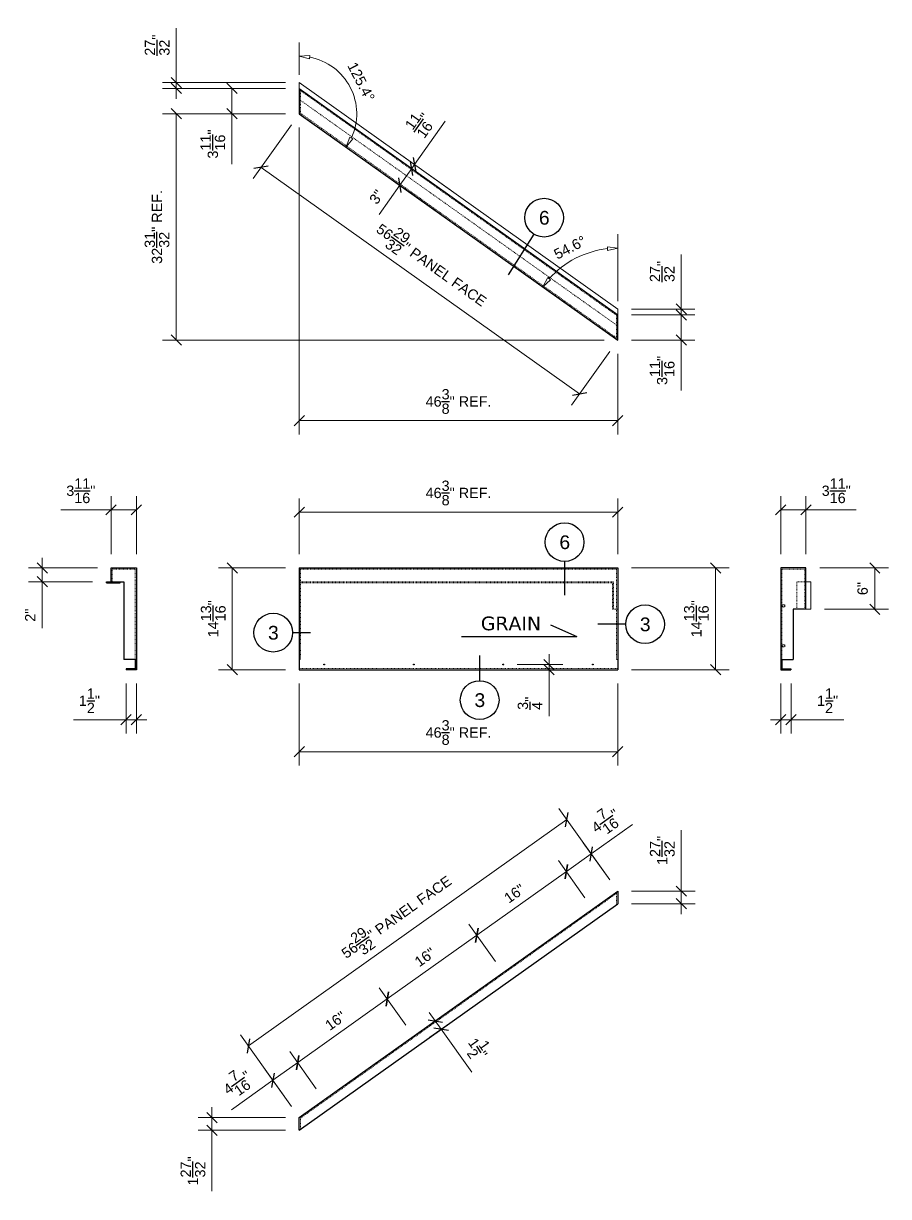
# Model space of a CAD drawing. Header units: inches. Extents: x -31 to 160, y -29 to 435.
# Drawn here: x -31.4 to 94.6, y 264.7 to 435.5 of the extents above; entities that cross this region are included whole.
import ezdxf

# ---------------------------------------------------------------- set-up
doc = ezdxf.new("R2010")
doc.units = ezdxf.units.IN
doc.header["$MEASUREMENT"] = 0
doc.linetypes.add('HIDDEN', pattern=[0.375, 0.25, -0.125])
for name, color, linetype in [('CUT', 7, 'Continuous'), ('DIMS', 1, 'Continuous'), ('HOLES', 6, 'Continuous'), ('WEEPS', 3, 'HIDDEN')]:
    doc.layers.add(name, color=color, linetype=linetype)
doc.layers.add('ELEVATION', color=8, linetype='Continuous', lineweight=9)
doc.layers.add('HIDDEN', color=8, linetype='HIDDEN', lineweight=9)
doc.styles.add('DETAIL', font='verdana.ttf')
doc.styles.get("Standard").update_dxf_attribs({"font": 'arial.ttf'})
doc.dimstyles.new('16$0', dxfattribs={"dimtxt": 1.5, "dimasz": 1.5, "dimexe": 2, "dimexo": 2, "dimgap": 1, "dimtad": 1, "dimdec": 5, "dimzin": 3, "dimdsep": 46, "dimlunit": 5, "dimtxsty": 'Standard', "dimblk": 'OBLIQUE', "dimcen": 0.0625, "dimadec": 3, "dimazin": 0, "dimtfac": 1, "dimtdec": 5, "dimtmove": 0, "dimatfit": 3, "dimfxl": 0.0625, "dimtolj": 1, "dimtzin": 0, "dimlwd": 9, "dimlwe": 9, "dimarcsym": 0})
doc.dimstyles.new('16$2', dxfattribs={"dimtxt": 1.5, "dimasz": 1.5, "dimexe": 2, "dimexo": 2, "dimgap": 1, "dimtad": 1, "dimdec": 5, "dimzin": 3, "dimdsep": 46, "dimlunit": 4, "dimtxsty": 'Standard', "dimblk": 'CLOSEDBLANK', "dimcen": 0.0625, "dimadec": 3, "dimazin": 0, "dimtfac": 1, "dimtdec": 5, "dimtmove": 0, "dimatfit": 3, "dimfxl": 0.0625, "dimtolj": 1, "dimtzin": 0, "dimlwd": 9, "dimlwe": 9, "dimarcsym": 0})

# ---------------------------------------------------------------- blocks, each defined once
blk = doc.blocks.new('_OBLIQUE')
at = {"color": 0, "linetype": 'ByBlock', "ltscale": 0.25}
blk.add_line((-0.5, -0.5), (0.5, 0.5), dxfattribs=at)
blk = doc.blocks.new('*D36')
at = {"layer": 'Defpoints', "color": 0, "ltscale": 0.25, "transparency": 16777216}
for p in [(8.76, 422.33, 0), (55.14, 389.36, 0), (49.57, 381.54)]:
    blk.add_point(p, dxfattribs=at)
at = {"layer": 'DIMS', "color": 0, "lineweight": 9, "ltscale": 0.25, "transparency": 16777216}
for p, q in [((7.6, 420.7), (2.04, 412.88)), ((3.2, 414.51), (49.57, 381.54)), ((53.98, 387.73), (48.42, 379.91))]:
    blk.add_line(p, q, dxfattribs=at)
at = {"layer": 'DIMS', "color": 0, "lineweight": 9, "ltscale": 0.25, "transparency": 16777216, "xscale": 1.5, "yscale": 1.5, "zscale": 1.5}
for p, rotation in [((3.2, 414.51), 144.5868214411797), ((49.57, 381.54), 324.5868214411797)]:
    blk.add_blockref('_OBLIQUE', p, dxfattribs=dict(at, rotation=rotation))
at = {"layer": 'DIMS', "color": 0, "ltscale": 0.25, "transparency": 16777216, "insert": (28.01, 400.3), "char_height": 1.5, "attachment_point": 5, "rotation": 324.5868}
blk.add_mtext('\\A1;56{\\H1x;\\S29/32;}" PANEL FACE', dxfattribs=at)
blk = doc.blocks.new('_ClosedBlank')
at = {"color": 0, "linetype": 'ByBlock', "lineweight": -2}
for p, q in [((-1, 0.17), (0, 0)), ((-1, 0.17), (-1, -0.17)), ((0, 0), (-1, -0.17))]:
    blk.add_line(p, q, dxfattribs=at)
blk = doc.blocks.new('*D37')
at = {"layer": 'Defpoints', "color": 0, "ltscale": 0.25, "transparency": 16777216}
for p in [(8.76, 422.33, 0), (50.95, 402.1), (55.14, 393.04, 0), (55.14, 389.36, 0), (55.14, 389.36, 0)]:
    blk.add_point(p, dxfattribs=at)
at = {"layer": 'DIMS', "color": 0, "lineweight": 9, "ltscale": 0.25, "transparency": 16777216}
blk.add_line((55.14, 395.04), (55.14, 404.77), dxfattribs=at)
blk.add_arc((55.14, 389.36), 13.41, 96.4111, 138.1757, dxfattribs=at)
at = {"layer": 'DIMS', "color": 0, "lineweight": 9, "ltscale": 0.25, "transparency": 16777216, "xscale": 1.5, "yscale": 1.5, "zscale": 1.5}
for p, rotation in [((55.14, 402.77), 3.205563266660864), ((44.21, 397.13), 231.3812581746888)]:
    blk.add_blockref('_ClosedBlank', p, dxfattribs=dict(at, rotation=rotation))
at = {"layer": 'DIMS', "color": 0, "ltscale": 0.25, "transparency": 16777216, "insert": (48.18, 402.85), "char_height": 1.5, "attachment_point": 5, "rotation": 27.2934}
blk.add_mtext('\\A1;54.6°', dxfattribs=at)
blk = doc.blocks.new('*D38')
at = {"layer": 'Defpoints', "color": 0, "ltscale": 0.25, "transparency": 16777216}
for p in [(8.76, 426.01, 0), (8.76, 422.33, 0), (8.76, 422.33, 0), (17.07, 423.26), (55.14, 389.36, 0)]:
    blk.add_point(p, dxfattribs=at)
at = {"layer": 'DIMS', "color": 0, "lineweight": 9, "ltscale": 0.25, "transparency": 16777216}
blk.add_line((8.76, 428.01), (8.76, 432.7), dxfattribs=at)
blk.add_arc((8.76, 422.33), 8.36, 334.8764, 79.7105, dxfattribs=at)
at = {"layer": 'DIMS', "color": 0, "lineweight": 9, "ltscale": 0.25, "transparency": 16777216, "xscale": 1.5, "yscale": 1.5, "zscale": 1.5}
for p, rotation in [((8.76, 430.7), 174.8552298185625), ((15.58, 417.49), 239.7315916226171)]:
    blk.add_blockref('_ClosedBlank', p, dxfattribs=dict(at, rotation=rotation))
at = {"layer": 'DIMS', "color": 0, "ltscale": 0.25, "transparency": 16777216, "insert": (17.76, 426.98), "char_height": 1.5, "attachment_point": 5, "rotation": 297.2934}
blk.add_mtext('\\A1;125.4°', dxfattribs=at)
blk = doc.blocks.new('*D39')
at = {"layer": 'Defpoints', "color": 0, "ltscale": 0.25, "transparency": 16777216}
for p in [(23.39, 411.93), (31.95, 409.53, 0), (30.21, 407.08, 0)]:
    blk.add_point(p, dxfattribs=at)
at = {"layer": 'DIMS', "color": 0, "lineweight": 9, "ltscale": 0.25, "transparency": 16777216}
for p, q in [((30.32, 410.69), (23.5, 415.53)), ((25.13, 414.37), (23.39, 411.93)), ((23.39, 411.93), (20.37, 407.67)), ((28.58, 408.24), (21.76, 413.09))]:
    blk.add_line(p, q, dxfattribs=at)
at = {"layer": 'DIMS', "color": 0, "lineweight": 9, "ltscale": 0.25, "transparency": 16777216, "xscale": 1.5, "yscale": 1.5, "zscale": 1.5}
for p, rotation in [((25.13, 414.37), 54.58682144113445), ((23.39, 411.93), 234.5868214411344)]:
    blk.add_blockref('_OBLIQUE', p, dxfattribs=dict(at, rotation=rotation))
at = {"layer": 'DIMS', "color": 0, "ltscale": 0.25, "transparency": 16777216, "insert": (20.01, 410.21), "char_height": 1.5, "attachment_point": 5, "rotation": 54.5868}
blk.add_mtext('\\A1;3"', dxfattribs=at)
blk = doc.blocks.new('*D40')
at = {"layer": 'Defpoints', "color": 0, "ltscale": 0.25, "transparency": 16777216}
for p in [(25.53, 414.93), (32.35, 410.09, 0), (31.95, 409.53, 0)]:
    blk.add_point(p, dxfattribs=at)
at = {"layer": 'DIMS', "color": 0, "lineweight": 9, "ltscale": 0.25, "transparency": 16777216}
for p, q in [((25.53, 414.93), (30.02, 421.25)), ((30.32, 410.69), (23.5, 415.53)), ((30.72, 411.25), (23.9, 416.09)), ((25.13, 414.37), (24.26, 413.15)), ((25.13, 414.37), (25.53, 414.93))]:
    blk.add_line(p, q, dxfattribs=at)
at = {"layer": 'DIMS', "color": 0, "lineweight": 9, "ltscale": 0.25, "transparency": 16777216, "xscale": 1.5, "yscale": 1.5, "zscale": 1.5}
for p, rotation in [((25.13, 414.37), 54.58682144144084), ((25.53, 414.93), 234.5868214414409)]:
    blk.add_blockref('_OBLIQUE', p, dxfattribs=dict(at, rotation=rotation))
at = {"layer": 'DIMS', "color": 0, "ltscale": 0.25, "transparency": 16777216, "insert": (26.39, 420.92), "char_height": 1.5, "attachment_point": 5, "rotation": 54.5868}
blk.add_mtext('\\A1;{\\H1x;\\S11/16;}"', dxfattribs=at)
blk = doc.blocks.new('*D41')
at = {"layer": 'Defpoints', "color": 0, "ltscale": 0.25, "transparency": 16777216}
for p in [(55.14, 393.04, 0), (55.14, 389.36, 0), (64.38, 389.36)]:
    blk.add_point(p, dxfattribs=at)
at = {"layer": 'DIMS', "color": 0, "lineweight": 9, "ltscale": 0.25, "transparency": 16777216}
for p, q in [((57.14, 393.04), (66.38, 393.04)), ((64.38, 393.04), (64.38, 389.36)), ((57.14, 389.36), (66.38, 389.36)), ((64.38, 389.36), (64.38, 382.03))]:
    blk.add_line(p, q, dxfattribs=at)
at = {"layer": 'DIMS', "color": 0, "lineweight": 9, "ltscale": 0.25, "transparency": 16777216, "xscale": 1.5, "yscale": 1.5, "zscale": 1.5}
for p, rotation in [((64.38, 393.04), 90), ((64.38, 389.36), 270)]:
    blk.add_blockref('_OBLIQUE', p, dxfattribs=dict(at, rotation=rotation))
at = {"layer": 'DIMS', "color": 0, "ltscale": 0.25, "transparency": 16777216, "insert": (61.6, 384.95), "char_height": 1.5, "attachment_point": 5, "rotation": 90}
blk.add_mtext('\\A1;3{\\H1x;\\S11/16;}"', dxfattribs=at)
blk = doc.blocks.new('*D42')
at = {"layer": 'Defpoints', "color": 0, "ltscale": 0.25, "transparency": 16777216}
for p in [(55.14, 393.89, 0), (55.14, 393.04, 0), (64.38, 393.89)]:
    blk.add_point(p, dxfattribs=at)
at = {"layer": 'DIMS', "color": 0, "lineweight": 9, "ltscale": 0.25, "transparency": 16777216}
for p, q in [((64.38, 393.89), (64.38, 401.81)), ((57.14, 393.89), (66.38, 393.89)), ((57.14, 393.04), (66.38, 393.04)), ((64.38, 393.04), (64.38, 393.89)), ((64.38, 393.04), (64.38, 391.54))]:
    blk.add_line(p, q, dxfattribs=at)
at = {"layer": 'DIMS', "color": 0, "lineweight": 9, "ltscale": 0.25, "transparency": 16777216, "xscale": 1.5, "yscale": 1.5, "zscale": 1.5}
for p, rotation in [((64.38, 393.89), 270), ((64.38, 393.04), 90)]:
    blk.add_blockref('_OBLIQUE', p, dxfattribs=dict(at, rotation=rotation))
at = {"layer": 'DIMS', "color": 0, "ltscale": 0.25, "transparency": 16777216, "insert": (61.61, 399.35), "char_height": 1.5, "attachment_point": 5, "rotation": 90}
blk.add_mtext('\\A1;{\\H1x;\\S27/32;}"', dxfattribs=at)
blk = doc.blocks.new('*D43')
at = {"layer": 'Defpoints', "color": 0, "ltscale": 0.25, "transparency": 16777216}
for p in [(8.76, 422.33, 0), (55.14, 389.36, 0), (55.14, 377.64)]:
    blk.add_point(p, dxfattribs=at)
at = {"layer": 'DIMS', "color": 0, "lineweight": 9, "ltscale": 0.25, "transparency": 16777216}
for p, q in [((8.76, 420.33), (8.76, 375.64)), ((55.14, 387.36), (55.14, 375.64)), ((8.76, 377.64), (55.14, 377.64))]:
    blk.add_line(p, q, dxfattribs=at)
at = {"layer": 'DIMS', "color": 0, "lineweight": 9, "ltscale": 0.25, "transparency": 16777216, "xscale": 1.5, "yscale": 1.5, "zscale": 1.5, "rotation": 180}
blk.add_blockref('_OBLIQUE', (8.76, 377.64), dxfattribs=at)
at = {"layer": 'DIMS', "color": 0, "lineweight": 9, "ltscale": 0.25, "transparency": 16777216, "xscale": 1.5, "yscale": 1.5, "zscale": 1.5}
blk.add_blockref('_OBLIQUE', (55.14, 377.64), dxfattribs=at)
at = {"layer": 'DIMS', "color": 0, "ltscale": 0.25, "transparency": 16777216, "insert": (31.95, 380.43), "char_height": 1.5, "attachment_point": 5}
blk.add_mtext('\\A1;46{\\H1x;\\S3/8;}" REF.', dxfattribs=at)
blk = doc.blocks.new('*D44')
at = {"layer": 'Defpoints', "color": 0, "ltscale": 0.25, "transparency": 16777216}
for p in [(8.76, 426.01, 0), (-1.06, 422.33), (8.76, 422.33, 0)]:
    blk.add_point(p, dxfattribs=at)
at = {"layer": 'DIMS', "color": 0, "lineweight": 9, "ltscale": 0.25, "transparency": 16777216}
for p, q in [((6.76, 426.01), (-3.06, 426.01)), ((-1.06, 426.01), (-1.06, 422.33)), ((6.76, 422.33), (-3.06, 422.33)), ((-1.06, 422.33), (-1.06, 415))]:
    blk.add_line(p, q, dxfattribs=at)
at = {"layer": 'DIMS', "color": 0, "lineweight": 9, "ltscale": 0.25, "transparency": 16777216, "xscale": 1.5, "yscale": 1.5, "zscale": 1.5}
for p, rotation in [((-1.06, 426.01), 90), ((-1.06, 422.33), 270)]:
    blk.add_blockref('_OBLIQUE', p, dxfattribs=dict(at, rotation=rotation))
at = {"layer": 'DIMS', "color": 0, "ltscale": 0.25, "transparency": 16777216, "insert": (-3.84, 417.92), "char_height": 1.5, "attachment_point": 5, "rotation": 90}
blk.add_mtext('\\A1;3{\\H1x;\\S11/16;}"', dxfattribs=at)
blk = doc.blocks.new('*D45')
at = {"layer": 'Defpoints', "color": 0, "ltscale": 0.25, "transparency": 16777216}
for p in [(-9.17, 426.86), (8.76, 426.86, 0), (8.76, 426.01, 0)]:
    blk.add_point(p, dxfattribs=at)
at = {"layer": 'DIMS', "color": 0, "lineweight": 9, "ltscale": 0.25, "transparency": 16777216}
for p, q in [((-9.17, 426.86), (-9.17, 434.78)), ((6.76, 426.86), (-11.17, 426.86)), ((6.76, 426.01), (-11.17, 426.01)), ((-9.17, 426.01), (-9.17, 426.86)), ((-9.17, 426.01), (-9.17, 424.51))]:
    blk.add_line(p, q, dxfattribs=at)
at = {"layer": 'DIMS', "color": 0, "lineweight": 9, "ltscale": 0.25, "transparency": 16777216, "xscale": 1.5, "yscale": 1.5, "zscale": 1.5}
for p, rotation in [((-9.17, 426.86), 270), ((-9.17, 426.01), 90)]:
    blk.add_blockref('_OBLIQUE', p, dxfattribs=dict(at, rotation=rotation))
at = {"layer": 'DIMS', "color": 0, "ltscale": 0.25, "transparency": 16777216, "insert": (-11.94, 432.32), "char_height": 1.5, "attachment_point": 5, "rotation": 90}
blk.add_mtext('\\A1;{\\H1x;\\S27/32;}"', dxfattribs=at)
blk = doc.blocks.new('*D46')
at = {"layer": 'Defpoints', "color": 0, "ltscale": 0.25, "transparency": 16777216}
for p in [(8.76, 422.33, 0), (-9.17, 389.36), (55.14, 389.36, 0)]:
    blk.add_point(p, dxfattribs=at)
at = {"layer": 'DIMS', "color": 0, "lineweight": 9, "ltscale": 0.25, "transparency": 16777216}
for p, q in [((6.76, 422.33), (-11.17, 422.33)), ((-9.17, 422.33), (-9.17, 389.36)), ((53.14, 389.36), (-11.17, 389.36))]:
    blk.add_line(p, q, dxfattribs=at)
at = {"layer": 'DIMS', "color": 0, "lineweight": 9, "ltscale": 0.25, "transparency": 16777216, "xscale": 1.5, "yscale": 1.5, "zscale": 1.5}
for p, rotation in [((-9.17, 422.33), 90), ((-9.17, 389.36), 270)]:
    blk.add_blockref('_OBLIQUE', p, dxfattribs=dict(at, rotation=rotation))
at = {"layer": 'DIMS', "color": 0, "ltscale": 0.25, "transparency": 16777216, "insert": (-11.97, 405.85), "char_height": 1.5, "attachment_point": 5, "rotation": 90}
blk.add_mtext('\\A1;32{\\H1x;\\S31/32;}" REF.', dxfattribs=at)
blk = doc.blocks.new('*D47')
at = {"layer": 'Defpoints', "color": 0, "ltscale": 0.25, "transparency": 16777216}
for p in [(8.76, 356.18), (-1, 341.37), (8.76, 341.37, 0)]:
    blk.add_point(p, dxfattribs=at)
at = {"layer": 'DIMS', "color": 0, "lineweight": 9, "ltscale": 0.25, "transparency": 16777216}
for p, q in [((6.76, 356.18), (-3, 356.18)), ((-1, 356.18), (-1, 341.37)), ((6.76, 341.37), (-3, 341.37))]:
    blk.add_line(p, q, dxfattribs=at)
at = {"layer": 'DIMS', "color": 0, "lineweight": 9, "ltscale": 0.25, "transparency": 16777216, "xscale": 1.5, "yscale": 1.5, "zscale": 1.5}
for p, rotation in [((-1, 356.18), 90), ((-1, 341.37), 270)]:
    blk.add_blockref('_OBLIQUE', p, dxfattribs=dict(at, rotation=rotation))
at = {"layer": 'DIMS', "color": 0, "ltscale": 0.25, "transparency": 16777216, "insert": (-3.78, 348.78), "char_height": 1.5, "attachment_point": 5, "rotation": 90}
blk.add_mtext('\\A1;14{\\H1x;\\S13/16;}"', dxfattribs=at)
blk = doc.blocks.new('*D48')
at = {"layer": 'Defpoints', "color": 0, "ltscale": 0.25, "transparency": 16777216}
for p in [(55.14, 364.31), (8.76, 356.18), (55.14, 356.18)]:
    blk.add_point(p, dxfattribs=at)
at = {"layer": 'DIMS', "color": 0, "lineweight": 9, "ltscale": 0.25, "transparency": 16777216}
for p, q in [((8.76, 358.18), (8.76, 366.31)), ((55.14, 358.18), (55.14, 366.31)), ((8.76, 364.31), (55.14, 364.31))]:
    blk.add_line(p, q, dxfattribs=at)
at = {"layer": 'DIMS', "color": 0, "lineweight": 9, "ltscale": 0.25, "transparency": 16777216, "xscale": 1.5, "yscale": 1.5, "zscale": 1.5, "rotation": 180}
blk.add_blockref('_OBLIQUE', (8.76, 364.31), dxfattribs=at)
at = {"layer": 'DIMS', "color": 0, "lineweight": 9, "ltscale": 0.25, "transparency": 16777216, "xscale": 1.5, "yscale": 1.5, "zscale": 1.5}
blk.add_blockref('_OBLIQUE', (55.14, 364.31), dxfattribs=at)
at = {"layer": 'DIMS', "color": 0, "ltscale": 0.25, "transparency": 16777216, "insert": (31.95, 367.11), "char_height": 1.5, "attachment_point": 5}
blk.add_mtext('\\A1;46{\\H1x;\\S3/8;}" REF.', dxfattribs=at)
blk = doc.blocks.new('*D49')
at = {"layer": 'Defpoints', "color": 0, "ltscale": 0.25, "transparency": 16777216}
for p in [(8.76, 341.37, 0), (55.14, 341.37), (55.14, 329.43)]:
    blk.add_point(p, dxfattribs=at)
at = {"layer": 'DIMS', "color": 0, "lineweight": 9, "ltscale": 0.25, "transparency": 16777216}
for p, q in [((8.76, 339.37), (8.76, 327.43)), ((55.14, 339.37), (55.14, 327.43)), ((8.76, 329.43), (55.14, 329.43))]:
    blk.add_line(p, q, dxfattribs=at)
at = {"layer": 'DIMS', "color": 0, "lineweight": 9, "ltscale": 0.25, "transparency": 16777216, "xscale": 1.5, "yscale": 1.5, "zscale": 1.5, "rotation": 180}
blk.add_blockref('_OBLIQUE', (8.76, 329.43), dxfattribs=at)
at = {"layer": 'DIMS', "color": 0, "lineweight": 9, "ltscale": 0.25, "transparency": 16777216, "xscale": 1.5, "yscale": 1.5, "zscale": 1.5}
blk.add_blockref('_OBLIQUE', (55.14, 329.43), dxfattribs=at)
at = {"layer": 'DIMS', "color": 0, "ltscale": 0.25, "transparency": 16777216, "insert": (31.95, 332.22), "char_height": 1.5, "attachment_point": 5}
blk.add_mtext('\\A1;46{\\H1x;\\S3/8;}" REF.', dxfattribs=at)
blk = doc.blocks.new('*D50')
at = {"layer": 'Defpoints', "color": 0, "ltscale": 0.25, "transparency": 16777216}
for p in [(55.14, 356.18), (55.14, 341.37), (69.38, 341.37)]:
    blk.add_point(p, dxfattribs=at)
at = {"layer": 'DIMS', "color": 0, "lineweight": 9, "ltscale": 0.25, "transparency": 16777216}
for p, q in [((57.14, 356.18), (71.38, 356.18)), ((69.38, 356.18), (69.38, 341.37)), ((57.14, 341.37), (71.38, 341.37))]:
    blk.add_line(p, q, dxfattribs=at)
at = {"layer": 'DIMS', "color": 0, "lineweight": 9, "ltscale": 0.25, "transparency": 16777216, "xscale": 1.5, "yscale": 1.5, "zscale": 1.5}
for p, rotation in [((69.38, 356.18), 90), ((69.38, 341.37), 270)]:
    blk.add_blockref('_OBLIQUE', p, dxfattribs=dict(at, rotation=rotation))
at = {"layer": 'DIMS', "color": 0, "ltscale": 0.25, "transparency": 16777216, "insert": (66.59, 348.78), "char_height": 1.5, "attachment_point": 5, "rotation": 90}
blk.add_mtext('\\A1;14{\\H1x;\\S13/16;}"', dxfattribs=at)
blk = doc.blocks.new('*D51')
at = {"layer": 'Defpoints', "color": 0, "ltscale": 0.25, "transparency": 16777216}
for p in [(-18.65, 364.65), (-18.65, 356.18), (-14.97, 356.18)]:
    blk.add_point(p, dxfattribs=at)
at = {"layer": 'DIMS', "color": 0, "lineweight": 9, "ltscale": 0.25, "transparency": 16777216}
for p, q in [((-18.65, 358.18), (-18.65, 366.65)), ((-14.97, 358.18), (-14.97, 366.65)), ((-18.65, 364.65), (-25.98, 364.65)), ((-14.97, 364.65), (-18.65, 364.65))]:
    blk.add_line(p, q, dxfattribs=at)
at = {"layer": 'DIMS', "color": 0, "lineweight": 9, "ltscale": 0.25, "transparency": 16777216, "xscale": 1.5, "yscale": 1.5, "zscale": 1.5, "rotation": 180}
blk.add_blockref('_OBLIQUE', (-18.65, 364.65), dxfattribs=at)
at = {"layer": 'DIMS', "color": 0, "lineweight": 9, "ltscale": 0.25, "transparency": 16777216, "xscale": 1.5, "yscale": 1.5, "zscale": 1.5}
blk.add_blockref('_OBLIQUE', (-14.97, 364.65), dxfattribs=at)
at = {"layer": 'DIMS', "color": 0, "ltscale": 0.25, "transparency": 16777216, "insert": (-23.06, 367.43), "char_height": 1.5, "attachment_point": 5}
blk.add_mtext('\\A1;3{\\H1x;\\S11/16;}"', dxfattribs=at)
blk = doc.blocks.new('*D52')
at = {"layer": 'Defpoints', "color": 0, "ltscale": 0.25, "transparency": 16777216}
for p in [(-18.65, 356.18), (-28.68, 354.18), (-19.34, 354.18)]:
    blk.add_point(p, dxfattribs=at)
at = {"layer": 'DIMS', "color": 0, "lineweight": 9, "ltscale": 0.25, "transparency": 16777216}
for p, q in [((-28.68, 356.18), (-28.68, 357.68)), ((-20.65, 356.18), (-30.68, 356.18)), ((-28.68, 356.18), (-28.68, 354.18)), ((-21.34, 354.18), (-30.68, 354.18)), ((-28.68, 354.18), (-28.68, 347.43))]:
    blk.add_line(p, q, dxfattribs=at)
at = {"layer": 'DIMS', "color": 0, "lineweight": 9, "ltscale": 0.25, "transparency": 16777216, "xscale": 1.5, "yscale": 1.5, "zscale": 1.5}
for p, rotation in [((-28.68, 356.18), 270), ((-28.68, 354.18), 90)]:
    blk.add_blockref('_OBLIQUE', p, dxfattribs=dict(at, rotation=rotation))
at = {"layer": 'DIMS', "color": 0, "ltscale": 0.25, "transparency": 16777216, "insert": (-30.43, 349.31), "char_height": 1.5, "attachment_point": 5, "rotation": 90}
blk.add_mtext('\\A1;2"', dxfattribs=at)
blk = doc.blocks.new('*D53')
at = {"layer": 'Defpoints', "color": 0, "ltscale": 0.25, "transparency": 16777216}
for p in [(-16.47, 341.36), (-14.97, 341.36), (-16.47, 334.09)]:
    blk.add_point(p, dxfattribs=at)
at = {"layer": 'DIMS', "color": 0, "lineweight": 9, "ltscale": 0.25, "transparency": 16777216}
for p, q in [((-16.47, 339.36), (-16.47, 332.09)), ((-14.97, 339.36), (-14.97, 332.09)), ((-16.47, 334.09), (-24.14, 334.09)), ((-14.97, 334.09), (-16.47, 334.09)), ((-14.97, 334.09), (-13.47, 334.09))]:
    blk.add_line(p, q, dxfattribs=at)
at = {"layer": 'DIMS', "color": 0, "lineweight": 9, "ltscale": 0.25, "transparency": 16777216, "xscale": 1.5, "yscale": 1.5, "zscale": 1.5}
blk.add_blockref('_OBLIQUE', (-16.47, 334.09), dxfattribs=at)
at = {"layer": 'DIMS', "color": 0, "lineweight": 9, "ltscale": 0.25, "transparency": 16777216, "xscale": 1.5, "yscale": 1.5, "zscale": 1.5, "rotation": 180}
blk.add_blockref('_OBLIQUE', (-14.97, 334.09), dxfattribs=at)
at = {"layer": 'DIMS', "color": 0, "ltscale": 0.25, "transparency": 16777216, "insert": (-21.81, 336.85), "char_height": 1.5, "attachment_point": 5}
blk.add_mtext('\\A1;1{\\H1x;\\S1/2;}"', dxfattribs=at)
blk = doc.blocks.new('*D54')
at = {"layer": 'Defpoints', "color": 0, "ltscale": 0.25, "transparency": 16777216}
for p in [(82.55, 364.65), (78.87, 356.18), (82.55, 356.18)]:
    blk.add_point(p, dxfattribs=at)
at = {"layer": 'DIMS', "color": 0, "lineweight": 9, "ltscale": 0.25, "transparency": 16777216}
for p, q in [((78.87, 358.18), (78.87, 366.65)), ((82.55, 358.18), (82.55, 366.65)), ((78.87, 364.65), (82.55, 364.65)), ((82.55, 364.65), (89.88, 364.65))]:
    blk.add_line(p, q, dxfattribs=at)
at = {"layer": 'DIMS', "color": 0, "lineweight": 9, "ltscale": 0.25, "transparency": 16777216, "xscale": 1.5, "yscale": 1.5, "zscale": 1.5, "rotation": 180}
blk.add_blockref('_OBLIQUE', (78.87, 364.65), dxfattribs=at)
at = {"layer": 'DIMS', "color": 0, "lineweight": 9, "ltscale": 0.25, "transparency": 16777216, "xscale": 1.5, "yscale": 1.5, "zscale": 1.5}
blk.add_blockref('_OBLIQUE', (82.55, 364.65), dxfattribs=at)
at = {"layer": 'DIMS', "color": 0, "ltscale": 0.25, "transparency": 16777216, "insert": (86.96, 367.43), "char_height": 1.5, "attachment_point": 5}
blk.add_mtext('\\A1;3{\\H1x;\\S11/16;}"', dxfattribs=at)
blk = doc.blocks.new('*D55')
at = {"layer": 'Defpoints', "color": 0, "ltscale": 0.25, "transparency": 16777216}
for p in [(82.55, 356.18), (83.23, 350.18), (92.58, 350.18)]:
    blk.add_point(p, dxfattribs=at)
at = {"layer": 'DIMS', "color": 0, "lineweight": 9, "ltscale": 0.25, "transparency": 16777216}
for p, q in [((84.55, 356.18), (94.58, 356.18)), ((92.58, 356.18), (92.58, 350.18)), ((85.23, 350.18), (94.58, 350.18))]:
    blk.add_line(p, q, dxfattribs=at)
at = {"layer": 'DIMS', "color": 0, "lineweight": 9, "ltscale": 0.25, "transparency": 16777216, "xscale": 1.5, "yscale": 1.5, "zscale": 1.5}
for p, rotation in [((92.58, 356.18), 90), ((92.58, 350.18), 270)]:
    blk.add_blockref('_OBLIQUE', p, dxfattribs=dict(at, rotation=rotation))
at = {"layer": 'DIMS', "color": 0, "ltscale": 0.25, "transparency": 16777216, "insert": (90.81, 353.18), "char_height": 1.5, "attachment_point": 5, "rotation": 90}
blk.add_mtext('\\A1;6"', dxfattribs=at)
blk = doc.blocks.new('*D56')
at = {"layer": 'Defpoints', "color": 0, "ltscale": 0.25, "transparency": 16777216}
for p in [(78.87, 341.36), (80.37, 341.36), (80.37, 334.09)]:
    blk.add_point(p, dxfattribs=at)
at = {"layer": 'DIMS', "color": 0, "lineweight": 9, "ltscale": 0.25, "transparency": 16777216}
for p, q in [((78.87, 339.36), (78.87, 332.09)), ((80.37, 339.36), (80.37, 332.09)), ((78.87, 334.09), (77.37, 334.09)), ((78.87, 334.09), (80.37, 334.09)), ((80.37, 334.09), (88.04, 334.09))]:
    blk.add_line(p, q, dxfattribs=at)
at = {"layer": 'DIMS', "color": 0, "lineweight": 9, "ltscale": 0.25, "transparency": 16777216, "xscale": 1.5, "yscale": 1.5, "zscale": 1.5}
blk.add_blockref('_OBLIQUE', (78.87, 334.09), dxfattribs=at)
at = {"layer": 'DIMS', "color": 0, "lineweight": 9, "ltscale": 0.25, "transparency": 16777216, "xscale": 1.5, "yscale": 1.5, "zscale": 1.5, "rotation": 180}
blk.add_blockref('_OBLIQUE', (80.37, 334.09), dxfattribs=at)
at = {"layer": 'DIMS', "color": 0, "ltscale": 0.25, "transparency": 16777216, "insert": (85.7, 336.85), "char_height": 1.5, "attachment_point": 5}
blk.add_mtext('\\A1;1{\\H1x;\\S1/2;}"', dxfattribs=at)
blk = doc.blocks.new('*D57')
at = {"layer": 'Defpoints', "color": 0, "ltscale": 0.25, "transparency": 16777216}
for p in [(31.95, 292.63, 0), (32.82, 291.41, 0), (29.42, 289)]:
    blk.add_point(p, dxfattribs=at)
at = {"layer": 'DIMS', "color": 0, "lineweight": 9, "ltscale": 0.25, "transparency": 16777216}
for p, q in [((30.32, 291.47), (26.92, 289.06)), ((28.55, 290.22), (27.69, 291.44)), ((31.19, 290.25), (27.79, 287.84)), ((28.55, 290.22), (29.42, 289)), ((29.42, 289), (33.87, 282.74))]:
    blk.add_line(p, q, dxfattribs=at)
at = {"layer": 'DIMS', "color": 0, "lineweight": 9, "ltscale": 0.25, "transparency": 16777216, "xscale": 1.5, "yscale": 1.5, "zscale": 1.5}
for p, rotation in [((28.55, 290.22), 305.4131785588258), ((29.42, 289), 125.4131785588258)]:
    blk.add_blockref('_OBLIQUE', p, dxfattribs=dict(at, rotation=rotation))
at = {"layer": 'DIMS', "color": 0, "ltscale": 0.25, "transparency": 16777216, "insert": (34.76, 286.24), "char_height": 1.5, "attachment_point": 5, "rotation": 305.4132}
blk.add_mtext('\\A1;1{\\H1x;\\S1/2;}"', dxfattribs=at)
blk = doc.blocks.new('*D58')
at = {"layer": 'Defpoints', "color": 0, "ltscale": 0.25, "transparency": 16777216}
for p in [(38.47, 342.12, 0), (38.47, 341.37), (45.13, 341.37)]:
    blk.add_point(p, dxfattribs=at)
at = {"layer": 'DIMS', "color": 0, "lineweight": 9, "ltscale": 0.25, "transparency": 16777216}
for p, q in [((45.13, 342.12), (45.13, 343.62)), ((40.47, 342.12), (47.13, 342.12)), ((45.13, 342.12), (45.13, 341.37)), ((40.47, 341.37), (47.13, 341.37)), ((45.13, 341.37), (45.13, 334.59))]:
    blk.add_line(p, q, dxfattribs=at)
at = {"layer": 'DIMS', "color": 0, "lineweight": 9, "ltscale": 0.25, "transparency": 16777216, "xscale": 1.5, "yscale": 1.5, "zscale": 1.5}
for p, rotation in [((45.13, 342.12), 270), ((45.13, 341.37), 90)]:
    blk.add_blockref('_OBLIQUE', p, dxfattribs=dict(at, rotation=rotation))
at = {"layer": 'DIMS', "color": 0, "ltscale": 0.25, "transparency": 16777216, "insert": (42.37, 336.48), "char_height": 1.5, "attachment_point": 5, "rotation": 90}
blk.add_mtext('\\A1;{\\H1x;\\S3/4;}"', dxfattribs=at)
blk = doc.blocks.new('*D59')
at = {"layer": 'Defpoints', "color": 0, "ltscale": 0.25, "transparency": 16777216}
for p in [(4.9, 281.58), (12.39, 278.72, 0), (8.76, 276.15, 0)]:
    blk.add_point(p, dxfattribs=at)
at = {"layer": 'DIMS', "color": 0, "lineweight": 9, "ltscale": 0.25, "transparency": 16777216}
for p, q in [((11.23, 280.35), (7.37, 285.79)), ((8.53, 284.16), (4.9, 281.58)), ((7.6, 277.78), (3.74, 283.21)), ((4.9, 281.58), (-1.12, 277.29))]:
    blk.add_line(p, q, dxfattribs=at)
at = {"layer": 'DIMS', "color": 0, "lineweight": 9, "ltscale": 0.25, "transparency": 16777216, "xscale": 1.5, "yscale": 1.5, "zscale": 1.5}
for p, rotation in [((8.53, 284.16), 35.41317855881943), ((4.9, 281.58), 215.4131785588195)]:
    blk.add_blockref('_OBLIQUE', p, dxfattribs=dict(at, rotation=rotation))
at = {"layer": 'DIMS', "color": 0, "ltscale": 0.25, "transparency": 16777216, "insert": (-0.32, 281.25), "char_height": 1.5, "attachment_point": 5, "rotation": 35.4132}
blk.add_mtext('\\A1;4{\\H1x;\\S7/16;}"', dxfattribs=at)
blk = doc.blocks.new('*D60')
at = {"layer": 'Defpoints', "color": 0, "ltscale": 0.25, "transparency": 16777216}
for p in [(21.57, 293.43), (25.43, 288, 0), (12.39, 278.72, 0)]:
    blk.add_point(p, dxfattribs=at)
at = {"layer": 'DIMS', "color": 0, "lineweight": 9, "ltscale": 0.25, "transparency": 16777216}
for p, q in [((24.27, 289.63), (20.41, 295.06)), ((8.53, 284.16), (21.57, 293.43)), ((11.23, 280.35), (7.37, 285.79))]:
    blk.add_line(p, q, dxfattribs=at)
at = {"layer": 'DIMS', "color": 0, "lineweight": 9, "ltscale": 0.25, "transparency": 16777216, "xscale": 1.5, "yscale": 1.5, "zscale": 1.5}
for p, rotation in [((21.57, 293.43), 35.41317855881861), ((8.53, 284.16), 215.4131785588186)]:
    blk.add_blockref('_OBLIQUE', p, dxfattribs=dict(at, rotation=rotation))
at = {"layer": 'DIMS', "color": 0, "ltscale": 0.25, "transparency": 16777216, "insert": (14.02, 290.23), "char_height": 1.5, "attachment_point": 5, "rotation": 35.4132}
blk.add_mtext('\\A1;16"', dxfattribs=at)
blk = doc.blocks.new('*D61')
at = {"layer": 'Defpoints', "color": 0, "ltscale": 0.25, "transparency": 16777216}
for p in [(34.61, 302.7), (38.47, 297.27, 0), (25.43, 288, 0)]:
    blk.add_point(p, dxfattribs=at)
at = {"layer": 'DIMS', "color": 0, "lineweight": 9, "ltscale": 0.25, "transparency": 16777216}
for p, q in [((37.31, 298.9), (33.45, 304.33)), ((21.57, 293.43), (34.61, 302.7)), ((24.27, 289.63), (20.41, 295.06))]:
    blk.add_line(p, q, dxfattribs=at)
at = {"layer": 'DIMS', "color": 0, "lineweight": 9, "ltscale": 0.25, "transparency": 16777216, "xscale": 1.5, "yscale": 1.5, "zscale": 1.5}
for p, rotation in [((34.61, 302.7), 35.41317855882599), ((21.57, 293.43), 215.413178558826)]:
    blk.add_blockref('_OBLIQUE', p, dxfattribs=dict(at, rotation=rotation))
at = {"layer": 'DIMS', "color": 0, "ltscale": 0.25, "transparency": 16777216, "insert": (27.06, 299.5), "char_height": 1.5, "attachment_point": 5, "rotation": 35.4132}
blk.add_mtext('\\A1;16"', dxfattribs=at)
blk = doc.blocks.new('*D62')
at = {"layer": 'Defpoints', "color": 0, "ltscale": 0.25, "transparency": 16777216}
for p in [(47.65, 311.97), (51.51, 306.54, 0), (38.47, 297.27, 0)]:
    blk.add_point(p, dxfattribs=at)
at = {"layer": 'DIMS', "color": 0, "lineweight": 9, "ltscale": 0.25, "transparency": 16777216}
for p, q in [((50.35, 308.17), (46.49, 313.6)), ((34.61, 302.7), (47.65, 311.97)), ((37.31, 298.9), (33.45, 304.33))]:
    blk.add_line(p, q, dxfattribs=at)
at = {"layer": 'DIMS', "color": 0, "lineweight": 9, "ltscale": 0.25, "transparency": 16777216, "xscale": 1.5, "yscale": 1.5, "zscale": 1.5}
for p, rotation in [((47.65, 311.97), 35.41317855881844), ((34.61, 302.7), 215.4131785588184)]:
    blk.add_blockref('_OBLIQUE', p, dxfattribs=dict(at, rotation=rotation))
at = {"layer": 'DIMS', "color": 0, "ltscale": 0.25, "transparency": 16777216, "insert": (40.1, 308.77), "char_height": 1.5, "attachment_point": 5, "rotation": 35.4132}
blk.add_mtext('\\A1;16"', dxfattribs=at)
blk = doc.blocks.new('*D63')
at = {"layer": 'Defpoints', "color": 0, "ltscale": 0.25, "transparency": 16777216}
for p in [(51.28, 314.55), (55.14, 309.12, 0), (51.51, 306.54, 0)]:
    blk.add_point(p, dxfattribs=at)
at = {"layer": 'DIMS', "color": 0, "lineweight": 9, "ltscale": 0.25, "transparency": 16777216}
for p, q in [((51.28, 314.55), (57.3, 318.83)), ((53.98, 310.75), (50.12, 316.18)), ((47.65, 311.97), (51.28, 314.55)), ((50.35, 308.17), (46.49, 313.6))]:
    blk.add_line(p, q, dxfattribs=at)
at = {"layer": 'DIMS', "color": 0, "lineweight": 9, "ltscale": 0.25, "transparency": 16777216, "xscale": 1.5, "yscale": 1.5, "zscale": 1.5}
for p, rotation in [((51.28, 314.55), 35.41317855881709), ((47.65, 311.97), 215.4131785588171)]:
    blk.add_blockref('_OBLIQUE', p, dxfattribs=dict(at, rotation=rotation))
at = {"layer": 'DIMS', "color": 0, "ltscale": 0.25, "transparency": 16777216, "insert": (53.3, 319.37), "char_height": 1.5, "attachment_point": 5, "rotation": 35.4132}
blk.add_mtext('\\A1;4{\\H1x;\\S7/16;}"', dxfattribs=at)
blk = doc.blocks.new('*D64')
at = {"layer": 'Defpoints', "color": 0, "ltscale": 0.25, "transparency": 16777216}
for p in [(55.14, 309.12, 0), (1.34, 286.58), (8.76, 276.15, 0)]:
    blk.add_point(p, dxfattribs=at)
at = {"layer": 'DIMS', "color": 0, "lineweight": 9, "ltscale": 0.25, "transparency": 16777216}
for p, q in [((53.98, 310.75), (46.56, 321.18)), ((47.72, 319.55), (1.34, 286.58)), ((7.6, 277.78), (0.18, 288.21))]:
    blk.add_line(p, q, dxfattribs=at)
at = {"layer": 'DIMS', "color": 0, "lineweight": 9, "ltscale": 0.25, "transparency": 16777216, "xscale": 1.5, "yscale": 1.5, "zscale": 1.5}
for p, rotation in [((47.72, 319.55), 35.41317855882031), ((1.34, 286.58), 215.4131785588204)]:
    blk.add_blockref('_OBLIQUE', p, dxfattribs=dict(at, rotation=rotation))
at = {"layer": 'DIMS', "color": 0, "ltscale": 0.25, "transparency": 16777216, "insert": (22.91, 305.35), "char_height": 1.5, "attachment_point": 5, "rotation": 35.4132}
blk.add_mtext('\\A1;56{\\H1x;\\S29/32;}" PANEL FACE', dxfattribs=at)
blk = doc.blocks.new('*D65')
at = {"layer": 'Defpoints', "color": 0, "ltscale": 0.25, "transparency": 16777216}
for p in [(55.14, 309.12, 0), (64.39, 309.12), (55.14, 307.28, 0)]:
    blk.add_point(p, dxfattribs=at)
at = {"layer": 'DIMS', "color": 0, "lineweight": 9, "ltscale": 0.25, "transparency": 16777216}
for p, q in [((64.39, 309.12), (64.39, 317.98)), ((57.14, 309.12), (66.39, 309.12)), ((64.39, 307.28), (64.39, 309.12)), ((57.14, 307.28), (66.39, 307.28)), ((64.39, 307.28), (64.39, 305.78))]:
    blk.add_line(p, q, dxfattribs=at)
at = {"layer": 'DIMS', "color": 0, "lineweight": 9, "ltscale": 0.25, "transparency": 16777216, "xscale": 1.5, "yscale": 1.5, "zscale": 1.5}
for p, rotation in [((64.39, 309.12), 270), ((64.39, 307.28), 90)]:
    blk.add_blockref('_OBLIQUE', p, dxfattribs=dict(at, rotation=rotation))
at = {"layer": 'DIMS', "color": 0, "ltscale": 0.25, "transparency": 16777216, "insert": (61.62, 315.05), "char_height": 1.5, "attachment_point": 5, "rotation": 90}
blk.add_mtext('\\A1;1{\\H1x;\\S27/32;}"', dxfattribs=at)
blk = doc.blocks.new('*D66')
at = {"layer": 'Defpoints', "color": 0, "ltscale": 0.25, "transparency": 16777216}
for p in [(8.76, 276.15, 0), (-3.96, 274.3), (8.76, 274.3, 0)]:
    blk.add_point(p, dxfattribs=at)
at = {"layer": 'DIMS', "color": 0, "lineweight": 9, "ltscale": 0.25, "transparency": 16777216}
for p, q in [((-3.96, 276.15), (-3.96, 277.65)), ((6.76, 276.15), (-5.96, 276.15)), ((-3.96, 276.15), (-3.96, 274.3)), ((6.76, 274.3), (-5.96, 274.3)), ((-3.96, 274.3), (-3.96, 265.45))]:
    blk.add_line(p, q, dxfattribs=at)
at = {"layer": 'DIMS', "color": 0, "lineweight": 9, "ltscale": 0.25, "transparency": 16777216, "xscale": 1.5, "yscale": 1.5, "zscale": 1.5}
for p, rotation in [((-3.96, 276.15), 270), ((-3.96, 274.3), 90)]:
    blk.add_blockref('_OBLIQUE', p, dxfattribs=dict(at, rotation=rotation))
at = {"layer": 'DIMS', "color": 0, "ltscale": 0.25, "transparency": 16777216, "insert": (-6.73, 268.38), "char_height": 1.5, "attachment_point": 5, "rotation": 90}
blk.add_mtext('\\A1;1{\\H1x;\\S27/32;}"', dxfattribs=at)

msp = doc.modelspace()

# ---------------------------------------------------------------- linework, layer by layer
at = {"layer": 'CUT', "ltscale": 0.25}
for p, q in [((8.761428, 426.014594, 0), (8.761428, 422.333587, 0)), ((8.761428, 426.014594, 0), (55.136428, 393.04154, 0)), ((8.761428, 422.333587, 0), (55.136428, 389.360534, 0)), ((55.136428, 389.360534, 0), (55.136428, 393.04154, 0)), ((-18.649263, 354.18217), (-18.649263, 356.18217)), ((-18.649263, 356.18217), (-14.968256, 356.18217)), ((-14.968256, 356.18217), (-14.968256, 341.359474)), ((8.761428, 356.18217), (55.136429, 356.18217)), ((8.761428, 356.18217, 0), (8.761428, 341.372045, 0)), ((55.136429, 356.18217, 0), (55.136429, 341.372045, 0)), ((82.547119, 356.18217), (78.866113, 356.18217)), ((78.866113, 356.18217), (78.866113, 341.359474)), ((82.547119, 350.18217), (82.547119, 356.18217)), ((-19.336763, 354.02469), (-19.336763, 354.18217)), ((-19.336763, 354.18217), (-18.649263, 354.18217)), ((-19.336763, 354.02469), (-17.336763, 354.02469)), ((-18.649263, 354.18217), (-16.808759, 354.18217)), ((-17.336763, 354.02469), (-17.336763, 354.18217)), ((-16.808759, 354.18217), (-16.808759, 342.859474)), ((82.547119, 350.18217), (80.706616, 350.18217)), ((80.706616, 350.18217), (80.706616, 342.859474)), ((-14.968256, 342.859474), (-16.808759, 342.859474)), ((-15.125736, 342.859474), (-15.125736, 341.516954)), ((78.866113, 342.859474), (80.706616, 342.859474)), ((79.023593, 342.859474), (79.023593, 341.516954)), ((-16.468256, 341.516954), (-16.468256, 341.359474)), ((-15.125736, 341.516954), (-16.468256, 341.516954)), ((-14.968256, 341.359474), (-16.468256, 341.359474)), ((8.761428, 341.372045, 0), (55.136429, 341.372045)), ((78.866113, 341.359474), (80.366113, 341.359474)), ((79.023593, 341.516954), (80.366113, 341.516954)), ((80.366113, 341.516954), (80.366113, 341.359474)), ((8.761428, 276.145096, 0), (55.136428, 309.11815, 0)), ((55.136428, 309.11815, 0), (55.136428, 307.277647, 0)), ((8.761428, 274.304593, 0), (55.136428, 307.277647, 0)), ((8.761428, 274.304593, 0), (8.761428, 276.145096, 0))]:
    msp.add_line(p, q, dxfattribs=at)
at = {"layer": 'DIMS', "ltscale": 0.25}
for p, q in [((42.911372, 404.80682), (39.174044, 398.871364)), ((47.398441, 357.126302), (47.398441, 352.215343)), ((45.328541, 347.9054), (49.199945, 346.226376)), ((56.295263, 347.987263), (52.226751, 347.987263)), ((7.77869, 346.767329), (10.390481, 346.767329)), ((35.030742, 339.771624), (35.030742, 343.43958))]:
    msp.add_line(p, q, dxfattribs=at)
msp.add_lwpolyline([(32.370985, 346.226376), (49.199945, 346.226376)], dxfattribs=at)
for centre in [(44.414209, 407.193559), (47.398441, 359.946772), (59.115732, 347.987263), (4.95822, 346.767329), (35.030742, 336.951155)]:
    msp.add_circle(centre, 2.820469, dxfattribs=at)
at = {"layer": 'ELEVATION', "linetype": 'Continuous'}
for p, q in [((8.761428, 426.858158, 0), (55.136428, 393.885104, 0)), ((8.761428, 426.014594, 0), (8.761428, 426.858158, 0)), ((55.136428, 393.885104, 0), (55.136428, 393.04154, 0))]:
    msp.add_line(p, q, dxfattribs=at)
at = {"layer": 'ELEVATION', "ltscale": 0.25}
for p, q in [((82.547119, 354.18217), (83.234619, 354.18217)), ((83.234619, 350.18217), (83.234619, 354.18217)), ((83.234619, 350.18217), (82.547119, 350.18217))]:
    msp.add_line(p, q, dxfattribs=at)
at = {"layer": 'HIDDEN', "ltscale": 0.25}
for p, q in [((8.918908, 425.709396, 0), (8.918908, 422.414846, 0)), ((8.918908, 425.709396, 0), (54.978948, 392.960282, 0)), ((8.761428, 424.404154, 0), (55.136428, 391.4311, 0)), ((8.918908, 422.414846, 0), (54.978948, 389.665732, 0)), ((54.978948, 389.665732, 0), (54.978948, 392.960282, 0)), ((-18.491783, 356.02469), (-15.125736, 356.02469)), ((-18.491783, 354.18217), (-18.491783, 356.02469)), ((-15.125736, 356.02469), (-15.125736, 342.859474)), ((8.918908, 356.02469, 0), (54.978949, 356.02469)), ((8.918908, 356.02469, 0), (8.918908, 342.872045, 0)), ((54.978949, 356.02469, 0), (54.978949, 342.872045, 0)), ((82.389639, 356.02469), (79.023593, 356.02469)), ((79.023593, 356.02469), (79.023593, 342.859474)), ((82.389639, 350.18217), (82.389639, 356.02469)), ((8.761428, 354.18217), (54.511429, 354.18217)), ((8.761428, 354.02469), (54.353949, 354.02469)), ((54.353949, 354.02469, 0), (54.353949, 350.18217, 0)), ((54.511429, 354.18217, 0), (54.511429, 350.18217, 0)), ((81.234619, 354.18217), (82.547119, 354.18217)), ((81.234619, 350.18217), (81.234619, 354.18217)), ((54.353949, 350.18217, 0), (55.136429, 350.18217)), ((8.761428, 342.872045, 0), (8.918908, 342.872045, 0)), ((54.978949, 342.872045), (55.136429, 342.872045)), ((8.761428, 341.529525, 0), (55.136429, 341.529525)), ((8.918908, 276.063838, 0), (54.978948, 308.812952, 0)), ((54.978948, 308.812952, 0), (54.978948, 307.165677, 0)), ((8.918908, 274.416563, 0), (8.918908, 276.063838, 0))]:
    msp.add_line(p, q, dxfattribs=at)
at = {"layer": 'HOLES', "ltscale": 0.25}
for centre in [(12.38906, 342.122045, 0), (25.428972, 342.122045, 0), (38.468885, 342.122045, 0), (51.508797, 342.122045, 0)]:
    msp.add_circle(centre, 0.0625, dxfattribs=at)
at = {"layer": 'WEEPS', "ltscale": 0.25}
for centre in [(79.273593, 350.68217), (79.273593, 344.859474)]:
    msp.add_circle(centre, 0.1875, dxfattribs=at)

# ---------------------------------------------------------------- texts
at = {"layer": 'DIMS', "ltscale": 0.25, "char_height": 2, "attachment_point": 2}
for s, insert in [('6', (44.436727, 408.178044)), ('6', (47.420959, 360.931257)), ('3', (59.13825, 348.971748)), ('3', (4.980738, 347.751813)), ('3', (35.05326, 337.93564))]:
    msp.add_mtext_dynamic_manual_height_columns(s, width=3.08587944, gutter_width=10, heights=[0], dxfattribs=dict(at, insert=insert))
at = {"layer": 'DIMS', "ltscale": 0.25, "insert": (39.579843, 349.10934), "char_height": 2, "attachment_point": 2, "style": 'DETAIL'}
msp.add_mtext_dynamic_manual_height_columns('GRAIN', width=7.50728512, gutter_width=10, heights=[0], dxfattribs=at)

# ---------------------------------------------------------------- dimensions: what is measured, and where the dimension line sits
at = {"layer": 'DIMS', "ltscale": 0.25}
for base, p1, p2, angle, picture, middle in [((-9.173652, 426.858158), (8.761428, 426.014594, 0), (8.761428, 426.858158, 0), 90, '*D45', (-11.943093, 432.318253)), ((-1.061555, 422.333587), (8.761428, 426.014594, 0), (8.761428, 422.333587, 0), 90, '*D44', (-3.843786, 417.918683)), ((64.383042, 393.885104), (55.136428, 393.04154, 0), (55.136428, 393.885104, 0), 90, '*D42', (61.613601, 399.3452)), ((64.383042, 389.360534), (55.136428, 393.04154, 0), (55.136428, 389.360534, 0), 90, '*D41', (61.600812, 384.945629)), ((-18.649263, 364.645108), (-14.968256, 356.18217), (-18.649263, 356.18217), 180, '*D51', (-23.064167, 367.427339)), ((-28.677202, 354.18217), (-18.649263, 356.18217), (-19.336763, 354.18217), 90, '*D52', (-30.430272, 349.30734)), ((-1.0015886, 341.3720453), (8.7614283, 356.1821696), (8.7614283, 341.3720453, 0), 90, '*D47', (-3.7838191, 348.7771074)), ((69.3757274, 341.3720453), (55.1364286, 356.1821696), (55.1364286, 341.3720453), 90, '*D50', (66.5934969, 348.7771074)), ((92.575059, 350.18217), (82.547119, 356.18217), (83.234619, 350.18217), 90, '*D55', (90.809199, 353.18217)), ((80.366113, 334.091707), (78.866113, 341.359474), (80.366113, 341.359474), 180, '*D56', (85.704449, 336.847847)), ((64.386576, 309.11815), (55.136428, 307.277647, 0), (55.136428, 309.11815, 0), 90, '*D65', (61.617136, 315.046867)), ((-3.963782, 274.304593), (8.761428, 276.145096, 0), (8.761428, 274.304593, 0), 90, '*D66', (-6.733222, 268.375876))]:
    dim = msp.add_linear_dim(base=base, p1=p1, p2=p2, angle=angle, dimstyle='16$0', override={"dimpost": '"'}, dxfattribs=at)
    dim.commit()
    dim.dimension.update_dxf_attribs({"geometry": picture, "text_midpoint": middle})
for base, line1, line2, picture, middle in [((17.07321, 423.264613), ((8.761428, 422.333587, 0), (55.136428, 389.360534, 0)), ((8.761428, 426.014594, 0), (8.761428, 422.333587, 0)), '*D38', (17.763319, 426.978499)), ((50.948248, 402.102249), ((55.136428, 389.360534, 0), (55.136428, 393.04154, 0)), ((8.761428, 422.333587, 0), (55.136428, 389.360534, 0)), '*D37', (48.176483, 402.848987))]:
    dim = msp.add_angular_dim_2l(base=base, line1=line1, line2=line2, dimstyle='16$2', override={"dimadec": 1}, dxfattribs=at)
    dim.commit()
    dim.dimension.update_dxf_attribs({"geometry": picture, "text_midpoint": middle})
for p1, p2, distance, picture, middle in [((31.948928, 409.528067, 0), (32.347313, 410.088376, 0), 8.363593, '*D40', (26.389704, 420.920892)), ((31.948928, 409.528067, 0), (30.210522, 407.083083, 0), -8.363593, '*D39', (20.006757, 410.213453)), ((38.468885, 342.122045, 0), (38.468885, 341.372045), 6.663492, '*D58', (42.366005, 336.480333)), ((51.508797, 306.538871, 0), (55.136428, 309.11815, 0), 6.663498, '*D63', (53.301184, 319.371189)), ((38.468885, 297.267372, 0), (51.508797, 306.538871, 0), 6.663498, '*D62', (40.104293, 308.773002)), ((25.428972, 287.995874, 0), (38.468885, 297.267372, 0), 6.663498, '*D61', (27.06438, 299.501503)), ((12.38906, 278.724376, 0), (25.428972, 287.995874, 0), 6.663498, '*D60', (14.024468, 290.230005)), ((31.948928, 292.631623, 0), (32.818131, 291.409131, 0), -4.165318, '*D57', (34.763056, 286.241842)), ((12.38906, 278.724376, 0), (8.761428, 276.145096, 0), -6.663498, '*D59', (-0.320096, 281.245963))]:
    dim = msp.add_aligned_dim(p1=p1, p2=p2, distance=distance, dimstyle='16$0', override={"dimpost": '"'}, dxfattribs=at)
    dim.commit()
    dim.dimension.update_dxf_attribs({"geometry": picture, "text_midpoint": middle})
dim = msp.add_linear_dim(base=(-9.173652, 389.360534), p1=(8.761428, 422.333587, 0), p2=(55.136428, 389.360534, 0), angle=90, text='<> REF.', dimstyle='16$0', override={"dimpost": '"'}, dxfattribs=at)
dim.commit()
dim.dimension.update_dxf_attribs({"geometry": '*D46', "text_midpoint": (-11.969696, 405.847061)})
for p1, p2, distance, picture, middle in [((8.761428, 422.333587, 0), (55.136428, 389.360534, 0), -9.599125, '*D36', (28.006163, 400.301753)), ((55.136428, 309.11815, 0), (8.761428, 276.145096, 0), -12.804964, '*D64', (22.909226, 305.345525))]:
    dim = msp.add_aligned_dim(p1=p1, p2=p2, distance=distance, text='<> PANEL FACE', dimstyle='16$0', override={"dimpost": '"'}, dxfattribs=at)
    dim.commit()
    dim.dimension.update_dxf_attribs({"geometry": picture, "text_midpoint": middle})
for base, p1, p2, picture, middle in [((55.136428, 377.637516), (8.761428, 422.333587, 0), (55.136428, 389.360534, 0), '*D43', (31.948928, 380.432536)), ((55.136429, 364.311626), (8.761428, 356.18217), (55.136429, 356.18217), '*D48', (31.948928, 367.106647)), ((55.136429, 329.428742), (8.761428, 341.372045, 0), (55.136429, 341.372045), '*D49', (31.948928, 332.223763))]:
    dim = msp.add_linear_dim(base=base, p1=p1, p2=p2, text='<> REF.', dimstyle='16$0', override={"dimpost": '"'}, dxfattribs=at)
    dim.commit()
    dim.dimension.update_dxf_attribs({"geometry": picture, "text_midpoint": middle})
for base, p1, p2, picture, middle in [((82.547119, 364.645108), (78.866113, 356.18217), (82.547119, 356.18217), '*D54', (86.962024, 367.427339)), ((-16.468256, 334.091707), (-14.968256, 341.359474), (-16.468256, 341.359474), '*D53', (-21.806592, 336.847847))]:
    dim = msp.add_linear_dim(base=base, p1=p1, p2=p2, dimstyle='16$0', override={"dimpost": '"'}, dxfattribs=at)
    dim.commit()
    dim.dimension.update_dxf_attribs({"geometry": picture, "text_midpoint": middle})

doc.saveas('drawing.dxf')
